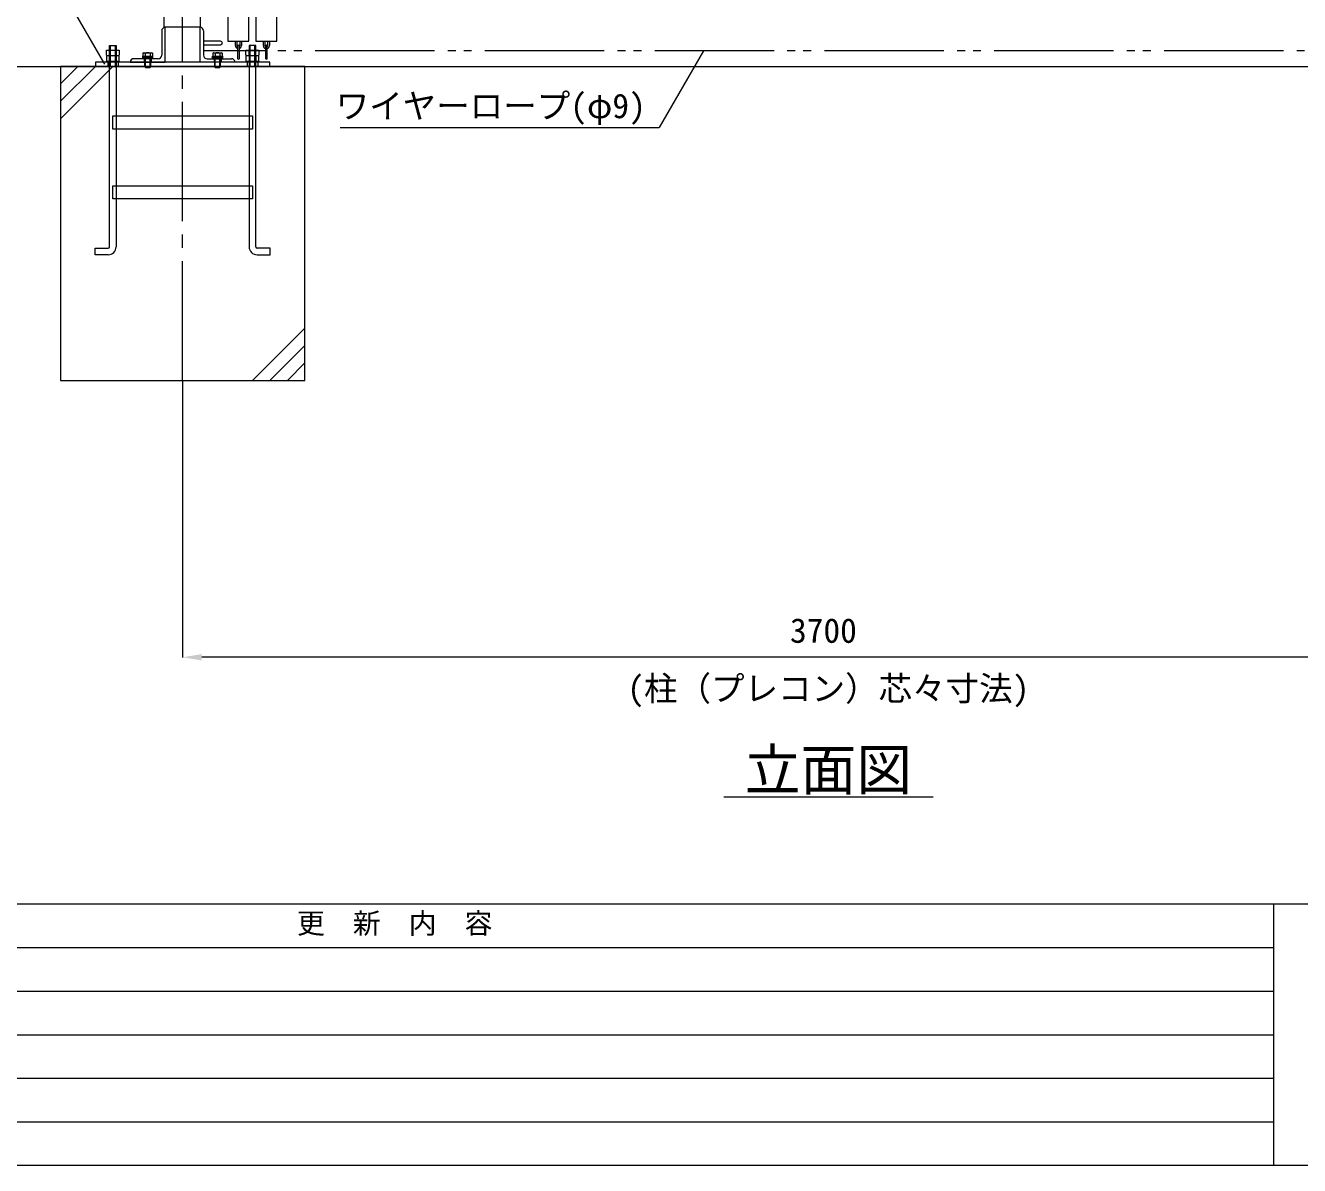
# Model space of a CAD drawing. Units: millimetres, scale not verified. Extents: x -82240 to -62115, y -14438 to 14438.
# Drawn here: x -77840 to -74190, y -14438 to -11170 of the extents above; entities that cross this region are included whole.
import ezdxf
from ezdxf.enums import TextEntityAlignment as Align

# ---------------------------------------------------------------- set-up
doc = ezdxf.new("R2010")
doc.units = ezdxf.units.MM
doc.header["$LTSCALE"] = 38
for name, pattern in [('CHAIN2', [12, 9, -1, 1, -1]), ('DASHED1', [1.8, 1.2, -0.6]), ('DOUBLE_CHAIN2', [12.8, 9, -1, 0.6, -0.6, 0.6, -1])]:
    doc.linetypes.add(name, pattern=pattern)
for name, color, linetype, lineweight in [('0-5_ﾍﾞｰｽﾗｲﾝ', 5, 'Continuous', 18), ('0-6_ﾎﾞﾙﾄ類', 2, 'Continuous', 18), ('0-8_ﾜｲﾔｰﾛｰﾌﾟ', 7, 'DOUBLE_CHAIN2', 18), ('0-9_基礎工事用PCA小', 7, 'Continuous', 18), ('0-A_図面枠', 7, 'Continuous', 18), ('0-B_寸法', 3, 'Continuous', 18), ('0-F_中央走行棒', 7, 'Continuous', 18), ('1-1_中央走行棒左', 7, 'Continuous', 18), ('1-2_通芯', 1, 'CHAIN2', 18), ('1-6_標準柱', 7, 'Continuous', 18), ('1-7_文字', 7, 'Continuous', 18)]:
    doc.layers.add(name, color=color, linetype=linetype, lineweight=lineweight)
doc.styles.add('ＭＳ ゴシック', font='')
doc.styles.get('ＭＳ ゴシック').set_extended_font_data('MS Gothic')

msp = doc.modelspace()

# ---------------------------------------------------------------- linework, layer by layer
at = {"layer": '0-5_ﾍﾞｰｽﾗｲﾝ'}
msp.add_line((-79151.61, -11287.5), (-73340.1, -11287.5), dxfattribs=at)
at = {"layer": '0-6_ﾎﾞﾙﾄ類'}
for p, q in [((-77599.62, -11255.46), (-77599.62, -11240.91)), ((-77580.57, -11255.46), (-77580.57, -11240.91)), ((-77199.63, -11255.46), (-77199.63, -11240.91)), ((-77180.58, -11255.46), (-77180.58, -11240.91)), ((-77599.62, -11258.34), (-77599.62, -11272.89)), ((-77580.57, -11258.34), (-77580.57, -11272.89)), ((-77501.94, -11248.5), (-77503.77, -11249.55)), ((-77503.77, -11249.55), (-77503.77, -11258.31)), ((-77503.77, -11258.31), (-77476.44, -11258.31)), ((-77501.94, -11248.5), (-77478.27, -11248.5)), ((-77501.34, -11258.49), (-77478.84, -11258.49)), ((-77498.1, -11287.5), (-77498.1, -11265.51)), ((-77496.93, -11249.55), (-77496.93, -11258.31)), ((-77496.87, -11290.29), (-77496.87, -11265.51)), ((-77491.29, -11261.49), (-77490.21, -11265.51)), ((-77489.97, -11261.49), (-77488.89, -11265.51)), ((-77483.28, -11249.55), (-77483.28, -11258.31)), ((-77482.11, -11287.5), (-77482.11, -11265.51)), ((-77478.27, -11248.5), (-77476.44, -11249.55)), ((-77476.44, -11249.55), (-77476.44, -11258.31)), ((-77301.93, -11248.5), (-77303.76, -11249.55)), ((-77303.76, -11249.55), (-77303.76, -11258.31)), ((-77303.76, -11258.31), (-77276.43, -11258.31)), ((-77301.93, -11248.5), (-77278.26, -11248.5)), ((-77301.33, -11258.49), (-77278.86, -11258.49)), ((-77298.09, -11287.5), (-77298.09, -11265.51)), ((-77296.92, -11249.55), (-77296.92, -11258.31)), ((-77296.86, -11290.29), (-77296.86, -11265.51)), ((-77291.31, -11261.49), (-77290.23, -11265.51)), ((-77289.99, -11261.49), (-77288.91, -11265.51)), ((-77283.27, -11249.55), (-77283.27, -11258.31)), ((-77282.1, -11287.5), (-77282.1, -11265.51)), ((-77278.26, -11248.5), (-77276.43, -11249.55)), ((-77276.43, -11249.55), (-77276.43, -11258.31)), ((-77199.63, -11258.34), (-77199.63, -11272.89)), ((-77180.58, -11258.34), (-77180.58, -11272.89)), ((-77498.1, -11287.5), (-77496.87, -11290.29)), ((-77298.09, -11287.5), (-77296.86, -11290.29))]:
    msp.add_line(p, q, dxfattribs=at)
for points in [[(-77608.56, -11255.46), (-77608.56, -11240.91), (-77571.63, -11240.91), (-77571.63, -11255.46), (-77574.09, -11256.9), (-77606.1, -11256.9)], [(-77208.57, -11255.46), (-77208.57, -11240.91), (-77171.61, -11240.91), (-77171.61, -11255.46), (-77174.1, -11256.9), (-77206.11, -11256.9)], [(-77608.56, -11258.34), (-77608.56, -11272.89), (-77571.63, -11272.89), (-77571.63, -11258.34), (-77574.09, -11256.9), (-77606.1, -11256.9)], [(-77608.11, -11272.89), (-77572.11, -11272.89), (-77572.11, -11275.5), (-77608.11, -11275.5)], [(-77476.11, -11258.49), (-77476.11, -11261.49), (-77504.1, -11261.49), (-77504.1, -11258.49)], [(-77504.1, -11261.49), (-77476.11, -11261.49), (-77476.11, -11265.51), (-77504.1, -11265.51)], [(-77276.1, -11258.49), (-77276.1, -11261.49), (-77304.09, -11261.49), (-77304.09, -11258.49)], [(-77304.09, -11261.49), (-77276.1, -11261.49), (-77276.1, -11265.51), (-77304.09, -11265.51)], [(-77208.57, -11258.34), (-77208.57, -11272.89), (-77171.61, -11272.89), (-77171.61, -11258.34), (-77174.1, -11256.9), (-77206.11, -11256.9)], [(-77208.09, -11272.89), (-77172.09, -11272.89), (-77172.09, -11275.5), (-77208.09, -11275.5)]]:
    msp.add_lwpolyline(points, close=True, dxfattribs=at)
for points in [[(-77496.87, -11290.29), (-77483.34, -11290.29), (-77483.34, -11265.51)], [(-77296.86, -11290.29), (-77283.33, -11290.29), (-77283.33, -11265.51)], [(-77498.1, -11287.5), (-77482.11, -11287.5), (-77483.34, -11290.29)], [(-77298.09, -11287.5), (-77282.1, -11287.5), (-77283.33, -11290.29)]]:
    msp.add_lwpolyline(points, dxfattribs=at)
for centre, radius, start, end in [((-77604.09, -11247.72), 8.94, 240, 300), ((-77604.09, -11266.08), 8.94, 60, 120), ((-77590.11, -11224.44), 32.46, 252.932, 287.068), ((-77590.11, -11289.36), 32.46, 72.932, 107.068), ((-77576.1, -11247.72), 8.94, 239.975, 300.025), ((-77576.1, -11266.08), 8.94, 59.975, 120.025), ((-77500.35, -11254.56), 6.06, 55.616, 124.384), ((-77501.34, -11258.31), 0.21, 180, 270), ((-77490.09, -11271.12), 22.62, 72.412, 107.588), ((-77479.86, -11254.56), 6.06, 55.616, 124.384), ((-77478.84, -11258.31), 0.21, 270, 0), ((-77300.34, -11254.56), 6.06, 55.616, 124.384), ((-77301.33, -11258.31), 0.21, 180, 270), ((-77290.11, -11271.12), 22.62, 72.412, 107.588), ((-77279.85, -11254.56), 6.06, 55.616, 124.384), ((-77278.86, -11258.31), 0.21, 270, 0), ((-77204.1, -11247.72), 8.94, 240, 300), ((-77204.1, -11266.08), 8.94, 60, 120), ((-77190.09, -11224.44), 32.46, 252.932, 287.068), ((-77190.09, -11289.36), 32.46, 72.932, 107.068), ((-77176.11, -11247.72), 8.94, 239.975, 300.025), ((-77176.11, -11266.08), 8.94, 59.975, 120.025)]:
    msp.add_arc(centre, radius, start, end, dxfattribs=at)
at = {"layer": '0-8_ﾜｲﾔｰﾛｰﾌﾟ'}
msp.add_line((-73750.11, -11242.5), (-77330.1, -11242.5), dxfattribs=at)
at = {"layer": '0-9_基礎工事用PCA小', "color": 4, "linetype": 'DASHED1', "lineweight": 9}
for p, q in [((-77604.78, -11275.5), (-77604.78, -11287.5)), ((-77575.11, -11275.5), (-77575.11, -11287.5)), ((-77498.1, -11275.5), (-77498.1, -11287.5)), ((-77482.11, -11275.5), (-77482.11, -11287.5)), ((-77298.09, -11275.5), (-77298.09, -11287.5)), ((-77282.1, -11275.5), (-77282.1, -11287.5)), ((-77205.09, -11275.5), (-77205.09, -11287.5)), ((-77175.09, -11275.5), (-77175.09, -11287.5)), ((-77580.57, -11429.49), (-77580.57, -11467.5)), ((-77199.63, -11429.49), (-77199.63, -11467.5)), ((-77580.57, -11629.5), (-77580.57, -11667.51)), ((-77199.63, -11629.5), (-77199.63, -11667.51))]:
    msp.add_line(p, q, dxfattribs=at)
at = {"layer": '0-9_基礎工事用PCA小'}
for p, q in [((-77740.11, -11437.5), (-77590.11, -11287.5)), ((-77740.11, -11387.49), (-77640.09, -11287.5)), ((-77740.11, -11337.51), (-77690.1, -11287.5)), ((-77599.62, -11287.5), (-77580.57, -11287.5)), ((-77180.58, -11287.5), (-77199.63, -11287.5)), ((-77580.57, -11467.5), (-77580.57, -11629.5)), ((-77199.63, -11467.5), (-77199.63, -11629.5)), ((-77580.57, -11667.51), (-77580.57, -11804.49)), ((-77199.63, -11667.51), (-77199.63, -11804.49)), ((-77040.09, -12037.5), (-77190.09, -12187.5)), ((-77040.09, -12087.51), (-77140.11, -12187.5)), ((-77040.09, -12137.49), (-77090.1, -12187.5))]:
    msp.add_line(p, q, dxfattribs=at)
for points in [[(-77599.62, -11804.46), (-77599.62, -11227.5), (-77580.57, -11227.5), (-77580.57, -11429.49)], [(-77599.62, -11289.99), (-77597.13, -11287.5), (-77597.13, -11227.5), (-77583.06, -11227.5), (-77583.06, -11287.5), (-77580.57, -11289.99)], [(-77180.58, -11804.46), (-77180.58, -11227.5), (-77199.63, -11227.5), (-77199.63, -11429.49)], [(-77180.58, -11289.99), (-77183.07, -11287.5), (-77183.07, -11227.5), (-77197.11, -11227.5), (-77197.11, -11287.5), (-77199.63, -11289.99)], [(-77603.58, -11827.5), (-77640.57, -11827.5), (-77640.57, -11808.45), (-77603.61, -11808.45)], [(-77176.62, -11827.5), (-77139.63, -11827.5), (-77139.63, -11808.45), (-77176.56, -11808.45)]]:
    msp.add_lwpolyline(points, dxfattribs=at)
for points in [[(-77640.09, -11287.5), (-77140.11, -11287.5), (-77140.11, -11275.5), (-77640.09, -11275.5)], [(-77740.11, -12187.5), (-77040.09, -12187.5), (-77040.09, -11287.5), (-77740.11, -11287.5)], [(-77590.11, -11429.49), (-77190.09, -11429.49), (-77190.09, -11467.5), (-77590.11, -11467.5)], [(-77590.11, -11629.5), (-77190.09, -11629.5), (-77190.09, -11667.51), (-77590.11, -11667.51)]]:
    msp.add_lwpolyline(points, close=True, dxfattribs=at)
for centre, radius, start, end in [((-77603.61, -11804.46), 3.99, 270, 0), ((-77603.58, -11804.49), 23.01, 270, 0), ((-77176.62, -11804.49), 23.01, 180, 270), ((-77176.56, -11804.46), 3.99, 180, 270)]:
    msp.add_arc(centre, radius, start, end, dxfattribs=at)
at = {"layer": '0-A_図面枠'}
for p, q in [((-82240.11, -13687.5), (-62115.09, -13687.5)), ((-74265.09, -13687.5), (-74265.09, -14437.5)), ((-82240.11, -13812.51), (-74265.09, -13812.51)), ((-79815.09, -13937.49), (-74265.09, -13937.49)), ((-79815.09, -14062.5), (-74265.09, -14062.5)), ((-79815.09, -14187.51), (-74265.09, -14187.51)), ((-79815.09, -14312.49), (-74265.09, -14312.49))]:
    msp.add_line(p, q, dxfattribs=at)
msp.add_lwpolyline([(-82240.11, -562.5), (-62115.09, -562.5), (-62115.09, -14437.5), (-82240.11, -14437.5)], close=True, dxfattribs=at)
at = {"layer": '0-B_寸法'}
for p, q in [((-77390.1, -12188.49), (-77390.1, -12981.96)), ((-73745.1, -12980.97), (-77335.11, -12980.97))]:
    msp.add_line(p, q, dxfattribs=at)
at = {"layer": '0-B_寸法', "color": 91}
msp.add_solid([(-77335.11, -12971.79), (-77390.1, -12980.97), (-77335.11, -12990.12)], dxfattribs=at)
at = {"layer": '0-F_中央走行棒'}
for p, q in [((-77238.66, -11228.04), (-77238.66, -11214.93)), ((-77233.65, -11228.04), (-77233.65, -11214.93)), ((-77232.6, -11229.45), (-77232.6, -11264.43)), ((-77227.59, -11264.43), (-77227.59, -11229.45)), ((-77226.66, -11214.93), (-77226.66, -11228.04)), ((-77221.65, -11214.93), (-77221.65, -11228.04))]:
    msp.add_line(p, q, dxfattribs=at)
msp.add_lwpolyline([(-77260.11, -7095.51), (-77260.11, -11214.93), (-77200.11, -11214.93), (-77200.11, -7035.51)], dxfattribs=at)
for centre, radius, start, end in [((-77230.14, -11228.04), 8.49, 180, 253.254), ((-77230.14, -11228.04), 3.51, 180, 225.592), ((-77230.11, -11229.45), 2.49, 0, 180), ((-77230.14, -11228.04), 8.49, 287.463, 0), ((-77230.14, -11228.04), 3.51, 316.787, 0), ((-77230.11, -11264.43), 2.49, 180, 0)]:
    msp.add_arc(centre, radius, start, end, dxfattribs=at)
at = {"layer": '1-1_中央走行棒左'}
for p, q in [((-77158.65, -11228.04), (-77158.65, -11214.93)), ((-77153.64, -11228.04), (-77153.64, -11214.93)), ((-77152.59, -11229.45), (-77152.59, -11264.43)), ((-77147.61, -11264.43), (-77147.61, -11229.45)), ((-77146.65, -11214.93), (-77146.65, -11228.04)), ((-77141.64, -11214.93), (-77141.64, -11228.04))]:
    msp.add_line(p, q, dxfattribs=at)
msp.add_lwpolyline([(-77180.1, -7015.5), (-77180.1, -11214.93), (-77120.1, -11214.93), (-77120.1, -6994.95), (-77125.11, -6994.95)], dxfattribs=at)
for centre, radius, start, end in [((-77150.16, -11228.04), 8.49, 180, 253.254), ((-77150.16, -11228.04), 3.51, 180, 225.592), ((-77150.1, -11229.45), 2.49, 0, 180), ((-77150.16, -11228.04), 8.49, 287.463, 0), ((-77150.16, -11228.04), 3.51, 316.787, 0), ((-77150.1, -11264.43), 2.49, 180, 0)]:
    msp.add_arc(centre, radius, start, end, dxfattribs=at)
at = {"layer": '1-2_通芯'}
msp.add_line((-77390.1, -12187.5), (-77390.1, -10275.51), dxfattribs=at)
at = {"layer": '1-6_標準柱'}
for p, q in [((-77450.1, -11185.5), (-77450.1, -11255.49)), ((-77330.1, -11185.5), (-77330.1, -11255.49)), ((-77460.09, -11265.51), (-77530.11, -11265.51)), ((-77340.09, -11275.5), (-77440.11, -11275.5)), ((-77320.11, -11265.51), (-77250.09, -11265.51))]:
    msp.add_line(p, q, dxfattribs=at)
at = {"layer": '1-6_標準柱', "color": 4, "linetype": 'DASHED1', "lineweight": 9}
for p, q in [((-77500.11, -11265.51), (-77500.11, -11275.5)), ((-77480.1, -11265.51), (-77480.1, -11275.5)), ((-77300.1, -11265.51), (-77300.1, -11275.5)), ((-77280.09, -11265.51), (-77280.09, -11275.5))]:
    msp.add_line(p, q, dxfattribs=at)
at = {"layer": '1-6_標準柱'}
msp.add_lwpolyline([(-77443.29, -10775.49), (-77340.09, -10775.49), (-77340.09, -11175.51), (-77443.29, -11175.51)], close=True, dxfattribs=at)
for points in [[(-77540.1, -11275.5), (-77440.11, -11275.5), (-77440.11, -11175.51)], [(-77240.1, -11275.5), (-77340.09, -11275.5), (-77340.09, -11175.51)], [(-77281.11, -11215.5), (-77330.1, -11215.5), (-77330.1, -11225.49), (-77281.11, -11225.49)]]:
    msp.add_lwpolyline(points, dxfattribs=at)
for centre, radius, start, end in [((-77440.11, -11185.5), 9.99, 90, 180), ((-77340.09, -11185.5), 9.99, 0, 90), ((-77281.11, -11220.51), 5.01, 270, 90), ((-77530.11, -11275.5), 9.99, 90, 180), ((-77460.09, -11255.49), 9.99, 270, 0), ((-77320.11, -11255.49), 9.99, 180, 270), ((-77250.09, -11275.5), 9.99, 0, 90)]:
    msp.add_arc(centre, radius, start, end, dxfattribs=at)
at = {"layer": '1-7_文字'}
for p, q in [((-77612.61, -11281.5), (-77840.1, -10887.51)), ((-75897.66, -11242.5), (-76024.68, -11462.49)), ((-76938.81, -11462.49), (-76025.04, -11462.49)), ((-76024.68, -11462.49), (-76025.04, -11462.49)), ((-75840.09, -13380.96), (-75240.09, -13380.96))]:
    msp.add_line(p, q, dxfattribs=at)

# ---------------------------------------------------------------- texts
at = {"layer": '0-A_図面枠', "style": 'ＭＳ ゴシック'}
msp.add_text('更\u3000新\u3000内\u3000容', height=58.65, dxfattribs=at).set_placement((-77062.47, -13790.31), align=Align.BOTTOM_LEFT)
at = {"layer": '0-B_寸法', "style": 'ＭＳ ゴシック'}
for s, p in [('3700', (-75650.04, -12960.57)), ('(柱（プレコン）芯々寸法)', (-76116.09, -13126.56))]:
    msp.add_text(s, height=70.38, dxfattribs=at).set_placement(p, align=Align.BOTTOM_LEFT)
at = {"layer": '1-7_文字', "style": 'ＭＳ ゴシック'}
for s, height, p in [('ワイヤーロープ(φ9)', 70.38, (-76951.59, -11457.09)), ('立面図', 117.3, (-75780.09, -13396.95))]:
    msp.add_text(s, height=height, dxfattribs=at).set_placement(p, align=Align.BOTTOM_LEFT)

doc.saveas('drawing.dxf')
